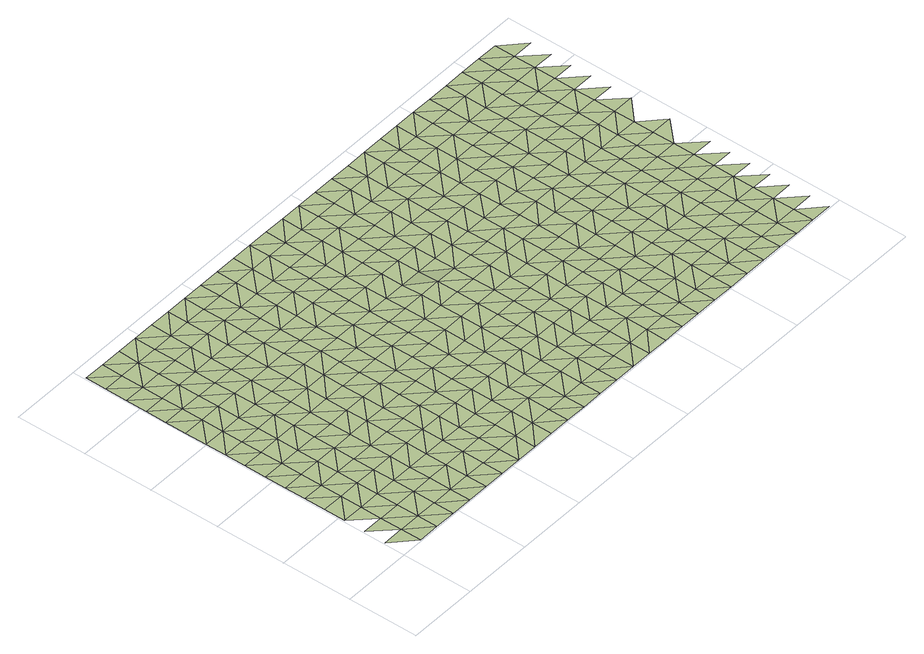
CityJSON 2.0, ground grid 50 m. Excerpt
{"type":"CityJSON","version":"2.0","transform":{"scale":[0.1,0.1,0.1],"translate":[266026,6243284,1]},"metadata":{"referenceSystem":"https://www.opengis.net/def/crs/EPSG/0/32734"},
"CityObjects":{
"terrain1":{"type":"TINRelief","geometry":[{"type":"CompositeSurface","lod":"1","boundaries":[[[0,1,2]],[[3,0,4]],[[5,0,2]],[[6,7,8]],[[4,9,6]],[[8,7,10]],[[6,9,7]],[[4,0,11]],[[11,0,5]],[[12,10,13]],[[9,4,14]],[[13,10,7]],[[4,11,14]],[[12,15,16]],[[15,12,13]],[[17,11,5]],[[7,9,18]],[[9,14,19]],[[20,16,21]],[[7,18,13]],[[21,16,15]],[[9,19,18]],[[14,11,22]],[[23,20,24]],[[11,17,25]],[[24,20,21]],[[26,15,13]],[[22,19,14]],[[22,11,25]],[[13,18,27]],[[23,28,29]],[[15,26,21]],[[13,27,26]],[[23,24,30]],[[25,17,31]],[[19,32,18]],[[23,30,28]],[[19,22,33]],[[34,29,35]],[[32,27,18]],[[36,24,21]],[[21,26,37]],[[19,33,32]],[[25,38,22]],[[34,35,39]],[[29,28,35]],[[30,24,36]],[[31,38,25]],[[21,37,36]],[[40,39,41]],[[26,27,42]],[[33,22,43]],[[27,32,44]],[[28,30,45]],[[38,43,22]],[[41,39,35]],[[42,37,26]],[[27,44,42]],[[30,36,45]],[[40,46,47]],[[31,48,38]],[[33,49,32]],[[46,40,41]],[[43,50,33]],[[35,28,51]],[[28,45,52]],[[53,47,54]],[[44,32,49]],[[37,55,36]],[[37,42,56]],[[33,50,49]],[[35,51,41]],[[28,52,51]],[[54,47,46]],[[57,43,38]],[[38,48,58]],[[37,56,55]],[[44,59,42]],[[45,36,60]],[[61,53,62]],[[43,57,50]],[[38,58,57]],[[49,59,44]],[[62,53,54]],[[60,52,45]],[[46,41,63]],[[41,51,64]],[[60,36,55]],[[56,42,65]],[[46,63,54]],[[41,64,63]],[[59,65,42]],[[61,62,66]],[[67,58,48]],[[49,50,68]],[[50,57,69]],[[52,70,51]],[[71,55,56]],[[52,60,72]],[[49,68,59]],[[56,65,71]],[[50,69,68]],[[70,64,51]],[[73,62,54]],[[52,72,70]],[[54,63,74]],[[57,58,75]],[[60,55,76]],[[58,67,77]],[[66,62,73]],[[54,74,73]],[[76,55,71]],[[64,78,63]],[[59,79,65]],[[75,69,57]],[[58,77,75]],[[59,68,80]],[[81,72,60]],[[78,64,70]],[[59,80,79]],[[76,81,60]],[[63,82,74]],[[71,65,83]],[[66,73,84]],[[85,77,67]],[[69,86,68]],[[82,63,78]],[[69,75,87]],[[70,72,88]],[[83,76,71]],[[81,89,72]],[[83,65,79]],[[74,90,73]],[[86,80,68]],[[69,87,86]],[[75,77,91]],[[78,70,88]],[[72,89,88]],[[90,74,82]],[[85,91,77]],[[79,80,92]],[[81,76,93]],[[76,83,94]],[[95,82,78]],[[84,73,96]],[[97,87,75]],[[92,80,86]],[[73,90,98]],[[81,93,89]],[[78,88,95]],[[91,97,75]],[[76,94,93]],[[96,73,98]],[[83,79,99]],[[79,92,100]],[[89,101,88]],[[90,82,102]],[[86,87,103]],[[95,104,82]],[[97,105,87]],[[91,85,106]],[[94,83,99]],[[101,89,93]],[[99,79,100]],[[98,90,102]],[[102,82,104]],[[87,105,103]],[[91,106,97]],[[107,95,88]],[[92,86,108]],[[85,109,106]],[[107,88,101]],[[108,100,92]],[[110,93,94]],[[98,111,96]],[[108,86,103]],[[99,112,94]],[[95,113,104]],[[114,105,97]],[[102,111,98]],[[113,95,107]],[[114,97,106]],[[94,112,110]],[[115,101,93]],[[116,99,100]],[[111,117,96]],[[100,108,118]],[[101,115,107]],[[119,102,104]],[[103,105,120]],[[115,93,110]],[[104,113,121]],[[105,114,122]],[[123,106,109]],[[99,116,112]],[[116,100,118]],[[102,119,111]],[[103,120,108]],[[119,104,121]],[[105,122,120]],[[109,124,123]],[[113,107,125]],[[114,106,126]],[[127,110,112]],[[107,115,128]],[[118,108,129]],[[112,116,127]],[[125,121,113]],[[130,117,111]],[[122,114,126]],[[126,106,123]],[[107,128,125]],[[129,108,120]],[[111,119,131]],[[115,110,132]],[[118,133,116]],[[110,127,134]],[[111,131,130]],[[133,118,129]],[[132,128,115]],[[119,121,135]],[[136,123,124]],[[122,137,120]],[[132,110,134]],[[121,125,138]],[[126,139,122]],[[116,140,127]],[[135,131,119]],[[129,120,137]],[[135,121,138]],[[140,116,133]],[[122,139,137]],[[128,141,125]],[[142,126,123]],[[134,127,143]],[[128,132,141]],[[123,136,144]],[[143,127,140]],[[145,138,125]],[[130,131,146]],[[133,129,147]],[[126,142,139]],[[142,123,144]],[[137,148,129]],[[131,135,149]],[[134,150,132]],[[145,125,141]],[[133,147,140]],[[129,148,147]],[[150,134,143]],[[131,149,146]],[[138,151,135]],[[141,132,152]],[[144,136,153]],[[137,139,154]],[[145,151,138]],[[139,142,155]],[[152,132,150]],[[137,154,148]],[[156,149,135]],[[143,140,157]],[[140,147,158]],[[139,155,154]],[[144,159,142]],[[160,145,141]],[[151,156,135]],[[143,157,150]],[[159,144,153]],[[160,141,152]],[[140,158,157]],[[148,161,147]],[[146,149,162]],[[155,142,163]],[[148,154,161]],[[156,162,149]],[[164,151,145]],[[163,142,159]],[[145,160,165]],[[152,150,166]],[[147,167,158]],[[150,157,168]],[[151,164,156]],[[145,165,164]],[[162,169,146]],[[167,147,161]],[[152,166,160]],[[153,170,159]],[[155,171,154]],[[150,168,166]],[[155,163,172]],[[158,173,157]],[[154,171,161]],[[173,158,167]],[[155,172,171]],[[162,156,174]],[[156,164,175]],[[163,159,176]],[[177,165,160]],[[157,178,168]],[[160,166,179]],[[159,170,180]],[[167,161,181]],[[162,174,169]],[[156,175,174]],[[178,157,173]],[[172,163,176]],[[159,180,176]],[[160,179,177]],[[171,181,161]],[[168,182,166]],[[164,165,183]],[[168,178,182]],[[183,175,164]],[[173,167,184]],[[165,177,183]],[[181,185,167]],[[169,174,186]],[[166,187,179]],[[188,180,170]],[[171,172,189]],[[176,190,172]],[[178,173,184]],[[187,166,182]],[[184,167,185]],[[171,189,181]],[[172,190,189]],[[191,177,179]],[[175,192,174]],[[175,183,193]],[[194,176,180]],[[178,195,182]],[[191,179,187]],[[180,188,196]],[[192,186,174]],[[175,193,192]],[[184,195,178]],[[177,197,183]],[[181,198,185]],[[176,194,190]],[[180,196,194]],[[181,189,199]],[[187,182,200]],[[177,191,197]],[[181,199,198]],[[195,200,182]],[[201,193,183]],[[202,184,185]],[[203,186,192]],[[196,188,204]],[[190,205,189]],[[183,197,201]],[[190,194,206]],[[191,187,207]],[[184,202,195]],[[200,208,187]],[[202,185,198]],[[205,199,189]],[[190,206,205]],[[196,209,194]],[[197,191,207]],[[192,193,210]],[[207,187,208]],[[201,211,193]],[[209,196,204]],[[198,199,212]],[[213,200,195]],[[193,211,210]],[[195,202,214]],[[215,201,197]],[[203,192,216]],[[217,206,194]],[[212,199,205]],[[200,213,208]],[[215,197,207]],[[194,209,217]],[[195,214,213]],[[216,192,210]],[[201,218,211]],[[202,198,219]],[[198,212,220]],[[205,206,221]],[[201,215,218]],[[217,222,206]],[[223,207,208]],[[209,204,224]],[[219,214,202]],[[208,213,225]],[[219,198,220]],[[210,211,226]],[[206,222,221]],[[209,224,217]],[[207,223,215]],[[212,205,227]],[[223,208,225]],[[226,211,218]],[[204,228,224]],[[227,220,212]],[[213,214,229]],[[210,230,216]],[[227,205,221]],[[214,219,231]],[[222,217,232]],[[226,230,210]],[[229,225,213]],[[233,218,215]],[[215,223,234]],[[232,217,224]],[[214,231,229]],[[219,220,235]],[[215,234,233]],[[230,236,216]],[[220,227,235]],[[237,226,218]],[[221,222,238]],[[222,232,239]],[[223,225,240]],[[241,224,228]],[[242,231,219]],[[225,229,243]],[[226,237,230]],[[221,238,227]],[[237,218,233]],[[235,242,219]],[[222,239,238]],[[240,234,223]],[[243,240,225]],[[228,244,241]],[[232,224,245]],[[229,231,246]],[[235,227,247]],[[242,246,231]],[[248,233,234]],[[249,236,230]],[[245,239,232]],[[245,224,241]],[[247,227,238]],[[230,237,250]],[[251,243,229]],[[248,234,240]],[[242,235,252]],[[246,251,229]],[[230,250,249]],[[252,235,247]],[[237,233,253]],[[254,241,244]],[[238,239,255]],[[233,248,256]],[[239,245,257]],[[258,240,243]],[[251,259,243]],[[253,250,237]],[[238,255,247]],[[246,242,260]],[[253,233,256]],[[242,252,261]],[[239,257,255]],[[245,241,262]],[[248,240,258]],[[258,243,259]],[[246,260,251]],[[241,254,262]],[[242,261,260]],[[263,256,248]],[[249,250,264]],[[252,247,265]],[[266,257,245]],[[247,255,267]],[[250,253,268]],[[263,248,258]],[[245,262,266]],[[251,269,259]],[[261,252,265]],[[247,267,265]],[[251,260,270]],[[250,268,264]],[[256,271,253]],[[262,254,272]],[[257,273,255]],[[251,270,269]],[[263,271,256]],[[266,274,257]],[[258,259,275]],[[273,267,255]],[[276,268,253]],[[261,277,260]],[[265,278,261]],[[257,274,273]],[[279,266,262]],[[275,263,258]],[[275,259,269]],[[271,276,253]],[[277,270,260]],[[279,262,272]],[[261,278,277]],[[264,268,280]],[[281,265,267]],[[266,282,274]],[[267,273,283]],[[276,280,268]],[[269,270,284]],[[285,271,263]],[[263,275,286]],[[282,266,279]],[[265,281,278]],[[267,283,281]],[[284,270,277]],[[271,285,276]],[[263,286,285]],[[280,287,264]],[[272,288,279]],[[289,273,274]],[[274,282,290]],[[275,269,291]],[[269,284,292]],[[283,273,289]],[[277,278,293]],[[278,281,294]],[[274,290,289]],[[286,275,291]],[[280,276,295]],[[291,269,292]],[[276,285,296]],[[282,279,297]],[[279,288,298]],[[278,294,293]],[[283,299,281]],[[284,277,300]],[[280,295,287]],[[276,296,295]],[[297,290,282]],[[279,298,297]],[[299,283,289]],[[300,292,284]],[[285,286,301]],[[291,302,286]],[[300,277,293]],[[303,294,281]],[[301,296,285]],[[289,290,304]],[[286,302,301]],[[287,295,305]],[[303,281,299]],[[306,298,288]],[[304,290,297]],[[307,291,292]],[[293,294,308]],[[292,300,309]],[[299,289,310]],[[308,294,303]],[[291,307,302]],[[296,311,295]],[[307,292,309]],[[296,301,312]],[[310,289,304]],[[313,297,298]],[[293,314,300]],[[298,306,315]],[[303,299,316]],[[311,305,295]],[[296,312,311]],[[308,314,293]],[[301,302,317]],[[298,315,313]],[[299,310,316]],[[309,300,318]],[[304,297,319]],[[317,302,307]],[[314,318,300]],[[320,312,301]],[[321,308,303]],[[319,310,304]],[[322,305,311]],[[303,316,323]],[[319,297,313]],[[324,315,306]],[[317,320,301]],[[307,309,325]],[[308,321,314]],[[318,326,309]],[[321,303,323]],[[313,315,327]],[[325,317,307]],[[316,310,328]],[[311,312,329]],[[325,309,326]],[[320,330,312]],[[310,319,331]],[[324,327,315]],[[328,323,316]],[[332,318,314]],[[312,330,329]],[[328,310,331]],[[314,321,333]],[[322,311,334]],[[313,335,319]],[[318,332,326]],[[320,317,336]],[[327,335,313]],[[317,325,337]],[[314,333,332]],[[334,311,329]],[[320,336,330]],[[321,323,338]],[[339,331,319]],[[317,337,336]],[[323,328,340]],[[327,324,341]],[[335,339,319]],[[325,326,342]],[[338,333,321]],[[326,332,343]],[[338,323,340]],[[329,330,344]],[[328,331,345]],[[337,325,342]],[[342,326,343]],[[344,330,336]],[[339,345,331]],[[335,327,346]],[[341,347,327]],[[348,340,328]],[[332,333,349]],[[329,350,334]],[[333,338,351]],[[339,335,346]],[[327,347,346]],[[345,348,328]],[[344,350,329]],[[349,343,332]],[[352,336,337]],[[342,353,337]],[[333,351,349]],[[338,340,354]],[[345,339,355]],[[337,353,352]],[[348,354,340]],[[350,356,334]],[[357,344,336]],[[341,358,347]],[[346,355,339]],[[359,342,343]],[[360,351,338]],[[343,349,361]],[[344,357,350]],[[357,336,352]],[[354,360,338]],[[346,347,362]],[[342,359,353]],[[348,345,363]],[[359,343,361]],[[355,364,345]],[[349,351,365]],[[358,362,347]],[[348,363,354]],[[345,364,363]],[[360,365,351]],[[366,352,353]],[[367,356,350]],[[368,355,346]],[[350,357,369]],[[370,361,349]],[[353,359,366]],[[362,368,346]],[[365,370,349]],[[350,369,367]],[[360,354,371]],[[372,364,355]],[[354,363,373]],[[359,361,374]],[[357,352,375]],[[376,362,358]],[[352,366,377]],[[368,372,355]],[[365,360,371]],[[370,374,361]],[[354,373,371]],[[375,369,357]],[[375,352,377]],[[368,362,378]],[[366,359,379]],[[364,380,363]],[[372,381,364]],[[370,365,382]],[[374,379,359]],[[378,362,376]],[[380,373,363]],[[364,381,380]],[[371,382,365]],[[383,377,366]],[[367,369,384]],[[385,372,368]],[[369,375,386]],[[379,383,366]],[[368,378,385]],[[370,387,374]],[[373,388,371]],[[382,389,370]],[[369,386,384]],[[375,377,390]],[[381,372,391]],[[373,380,388]],[[379,374,387]],[[392,378,376]],[[370,389,387]],[[383,390,377]],[[391,372,385]],[[393,382,371]],[[394,386,375]],[[395,380,381]],[[393,371,388]],[[390,394,375]],[[381,391,395]],[[383,379,396]],[[385,378,397]],[[398,389,382]],[[387,399,379]],[[378,392,400]],[[388,380,401]],[[384,386,402]],[[393,398,382]],[[390,383,396]],[[397,391,385]],[[397,378,400]],[[379,399,396]],[[401,380,395]],[[394,402,386]],[[387,389,403]],[[404,393,388]],[[398,405,389]],[[394,390,406]],[[402,407,384]],[[404,388,401]],[[387,403,399]],[[400,392,408]],[[395,391,409]],[[389,405,403]],[[396,406,390]],[[391,397,410]],[[398,393,411]],[[401,395,409]],[[393,404,411]],[[409,391,410]],[[400,412,397]],[[396,399,413]],[[402,394,414]],[[406,415,394]],[[405,398,416]],[[403,413,399]],[[404,401,417]],[[402,414,407]],[[394,415,414]],[[411,416,398]],[[418,406,396]],[[410,397,419]],[[409,417,401]],[[413,418,396]],[[405,420,403]],[[404,421,411]],[[416,422,405]],[[423,415,406]],[[410,424,409]],[[407,414,425]],[[417,421,404]],[[420,413,403]],[[405,422,420]],[[418,423,406]],[[426,416,411]],[[417,409,427]],[[426,411,421]],[[418,413,428]],[[415,429,414]],[[423,430,415]],[[431,422,416]],[[428,413,420]],[[421,417,432]],[[429,425,414]],[[415,430,429]],[[426,431,416]],[[433,423,418]],[[418,428,433]],[[422,434,420]],[[421,435,426]],[[431,436,422]],[[430,423,437]],[[425,429,438]],[[434,428,420]],[[422,436,434]],[[437,423,433]],[[439,429,430]],[[431,426,440]],[[430,437,439]],[[433,428,441]],[[431,440,436]],[[428,434,442]],[[438,429,443]],[[441,437,433]],[[441,428,442]],[[443,429,439]],[[436,444,434]],[[445,438,443]],[[442,434,444]],[[439,437,446]],[[437,441,447]],[[443,439,446]],[[446,437,447]],[[442,448,441]],[[445,443,449]],[[447,441,450]],[[446,449,443]],[[447,451,446]],[[449,452,445]],[[449,446,453]],[[452,449,454]]]}]}
},
"vertices":[
[159,150,18],[9,150,15],[159,5,19],[9,305,16],[159,305,15],[309,5,19],[9,455,17],[159,605,17],[9,605,17],[159,455,16],[9,755,17],[309,150,18],[9,905,15],[159,755,17],[309,305,15],[159,905,15],[9,1055,15],[459,5,18],[309,605,17],[309,455,16],[9,1210,15],[159,1055,15],[459,305,16],[9,1355,15],[159,1210,15],[459,150,17],[309,905,15],[309,755,16],[159,1500,15],[9,1500,15],[159,1355,15],[609,5,17],[459,605,16],[459,455,16],[9,1655,15],[159,1655,15],[309,1210,16],[309,1055,15],[609,150,17],[9,1805,14],[9,1955,13],[159,1805,14],[459,905,16],[609,305,17],[459,755,16],[309,1355,16],[159,1955,13],[9,2105,14],[760,5,17],[609,605,17],[609,455,16],[309,1655,15],[309,1500,15],[9,2260,15],[159,2105,14],[459,1210,16],[459,1055,15],[760,305,17],[760,150,17],[609,755,17],[459,1355,16],[9,2405,18],[159,2260,15],[309,1955,13],[309,1805,13],[609,905,17],[159,2405,18],[910,5,18],[760,605,17],[760,455,16],[459,1655,13],[609,1055,15],[459,1500,15],[309,2260,13],[309,2105,13],[910,305,17],[609,1210,16],[910,150,17],[459,1805,12],[760,905,17],[760,755,18],[609,1355,16],[459,1955,13],[760,1055,15],[309,2405,18],[1060,5,18],[910,605,17],[910,455,17],[609,1655,12],[609,1500,14],[459,2105,14],[1060,150,17],[910,755,18],[760,1355,16],[760,1210,16],[609,1805,12],[459,2405,17],[1060,305,17],[459,2260,14],[910,1055,15],[910,905,17],[760,1500,14],[609,2105,14],[1060,605,17],[609,1955,12],[1060,455,17],[1210,150,17],[760,1655,13],[1060,755,17],[1210,5,17],[910,1355,15],[609,2260,15],[910,1210,15],[760,1805,12],[1210,305,16],[910,1500,15],[1060,1055,16],[609,2405,17],[1060,905,18],[760,2105,14],[1210,605,17],[760,1955,13],[1210,455,17],[1360,150,16],[1360,5,16],[910,1805,12],[1360,305,17],[1060,1210,15],[910,1655,13],[1210,755,17],[760,2405,16],[760,2260,15],[1060,1500,16],[1210,905,17],[1060,1355,15],[910,2105,14],[1511,5,16],[1360,605,17],[910,1955,12],[1360,455,17],[1210,1055,16],[1060,1655,13],[1511,305,17],[1210,1210,18],[1511,150,16],[1060,1805,12],[910,2405,15],[1360,905,17],[1360,755,17],[910,2260,14],[1210,1355,18],[1060,1955,12],[1210,1500,16],[1661,5,15],[1511,605,17],[1511,455,17],[1060,2105,13],[1360,1210,15],[1360,1055,18],[1661,150,16],[1210,1655,13],[1511,755,17],[1060,2260,14],[1661,305,16],[1210,1955,12],[1210,1805,12],[1360,1500,12],[1511,905,17],[1360,1355,15],[1060,2405,15],[1811,5,16],[1661,605,18],[1661,455,17],[1511,1055,18],[1210,2260,13],[1210,2105,14],[1811,305,17],[1360,1805,13],[1511,1210,15],[1360,1655,12],[1811,150,17],[1661,755,18],[1511,1355,15],[1360,1955,13],[1661,1055,18],[1661,905,18],[1210,2405,15],[1511,1500,12],[1961,5,17],[1811,605,18],[1811,455,18],[1511,1655,12],[1360,2260,14],[1360,2105,12],[1961,305,18],[1661,1210,16],[1961,150,18],[1511,1805,13],[1811,905,19],[1811,755,19],[1661,1355,16],[1511,1955,13],[1811,1055,19],[1360,2405,16],[2111,5,19],[1961,605,18],[1961,455,18],[1661,1655,11],[1661,1500,12],[2111,150,18],[1511,2260,14],[1511,2105,12],[1961,755,19],[1811,1355,17],[1811,1210,17],[1661,1805,11],[1511,2405,16],[2111,305,18],[1661,1955,12],[1961,1055,19],[1961,905,19],[2111,605,17],[2111,455,18],[1811,1655,10],[2262,150,18],[1811,1500,11],[1661,2105,12],[2111,755,18],[2262,5,18],[1961,1355,18],[1661,2260,12],[1961,1210,18],[2262,305,17],[1811,1955,12],[1811,1805,11],[2111,905,18],[1661,2405,15],[1811,2105,12],[2262,605,16],[2262,455,17],[1961,1655,10],[2412,150,18],[2111,1055,18],[1961,1500,10],[2412,5,16],[2412,305,18],[2111,1210,18],[2262,755,17],[1961,1805,10],[1811,2405,13],[1811,2260,11],[2111,1355,18],[2262,905,17],[1961,2105,10],[2562,5,18],[2412,605,17],[1961,1955,10],[2412,455,18],[2111,1655,10],[2111,1500,12],[2262,1210,18],[2262,1055,18],[2562,150,19],[2111,1805,10],[1961,2405,12],[2412,905,18],[2562,305,18],[2412,755,18],[1961,2260,10],[2262,1500,13],[2262,1355,18],[2111,1955,10],[2712,5,18],[2562,605,18],[2562,455,18],[2262,1655,10],[2111,2105,10],[2412,1210,19],[2412,1055,19],[2712,150,19],[2111,2260,10],[2562,905,18],[2712,305,18],[2562,755,18],[2412,1355,19],[2262,1955,10],[2262,1805,10],[2111,2405,12],[2862,5,18],[2712,605,18],[2712,455,18],[2412,1655,10],[2412,1500,14],[2562,1210,18],[2562,1055,18],[2262,2260,10],[2262,2105,10],[2862,305,18],[2862,150,18],[2712,755,18],[2562,1355,18],[2412,1955,10],[2412,1805,10],[2712,905,18],[2862,455,18],[2262,2405,12],[3012,5,17],[2562,1655,12],[2712,1055,18],[2562,1500,16],[2862,605,18],[2412,2260,12],[2412,2105,10],[3012,305,19],[2712,1210,18],[3012,150,18],[2862,755,18],[2562,1805,10],[2712,1355,18],[3012,455,19],[2562,1955,10],[2862,1055,18],[2412,2405,12],[2862,905,18],[3162,5,18],[2712,1655,12],[2712,1500,16],[3162,150,18],[3012,755,18],[2562,2260,11],[2562,2105,10],[3012,605,19],[2862,1355,18],[2862,1210,18],[2562,2405,13],[3162,305,18],[2712,1955,10],[2712,1805,10],[3012,1055,18],[3162,455,18],[3012,905,19],[3313,5,20],[2862,1655,13],[2862,1500,17],[2712,2105,10],[3162,605,18],[3313,305,17],[3313,150,19],[3162,755,18],[3012,1355,18],[2712,2260,11],[3012,1210,18],[2862,1955,10],[2862,1805,10],[3162,905,18],[3313,455,17],[2712,2405,13],[2862,2105,10],[3463,5,20],[3012,1655,14],[3162,1055,17],[3012,1500,18],[3463,150,18],[3313,755,17],[3313,605,17],[3162,1210,17],[3012,1805,11],[2862,2405,13],[3463,305,17],[2862,2260,10],[3162,1355,17],[3313,1055,17],[3463,455,17],[3313,905,17],[3162,1500,17],[3012,2105,10],[3613,5,20],[3012,1955,11],[3613,150,19],[3162,1655,15],[3463,755,17],[3463,605,17],[3313,1210,17],[3162,1805,12],[3012,2405,12],[3613,305,18],[3012,2260,10],[3313,1500,17],[3463,905,17],[3313,1355,17],[3162,1955,11],[3613,455,18],[3763,5,20],[3463,1055,17],[3162,2105,11],[3613,605,18],[3313,1805,13],[3763,305,18],[3463,1210,17],[3313,1655,17],[3763,150,20],[3613,755,18],[3162,2260,11],[3463,1500,18],[3613,905,18],[3463,1355,17],[3313,1955,12],[3162,2405,12],[3913,5,21],[3763,605,18],[3763,455,18],[3613,1055,18],[3913,150,19],[3463,1655,18],[3313,2260,12],[3313,2105,12],[3613,1210,18],[3763,755,17],[3463,1805,15],[3913,305,17],[3613,1500,18],[3763,905,18],[3613,1355,18],[3463,1955,13],[3913,455,16],[3313,2405,12],[3763,1055,18],[3913,605,17],[3613,1655,19],[3463,2260,12],[3463,2105,12],[3763,1210,18],[3913,755,17],[3613,1805,16],[3763,1500,17],[3913,905,16],[3763,1355,18],[3613,1955,15],[3463,2405,12],[3613,2105,13],[3913,1210,17],[3763,1805,15],[3763,1655,17],[3613,2260,12],[3913,1500,17],[3613,2405,13],[3763,2105,14],[3763,1955,15],[3913,1655,16],[3763,2260,13],[3913,1805,15],[3913,1955,14],[3763,2405,13],[3913,2105,14],[3913,2260,14]
]}
